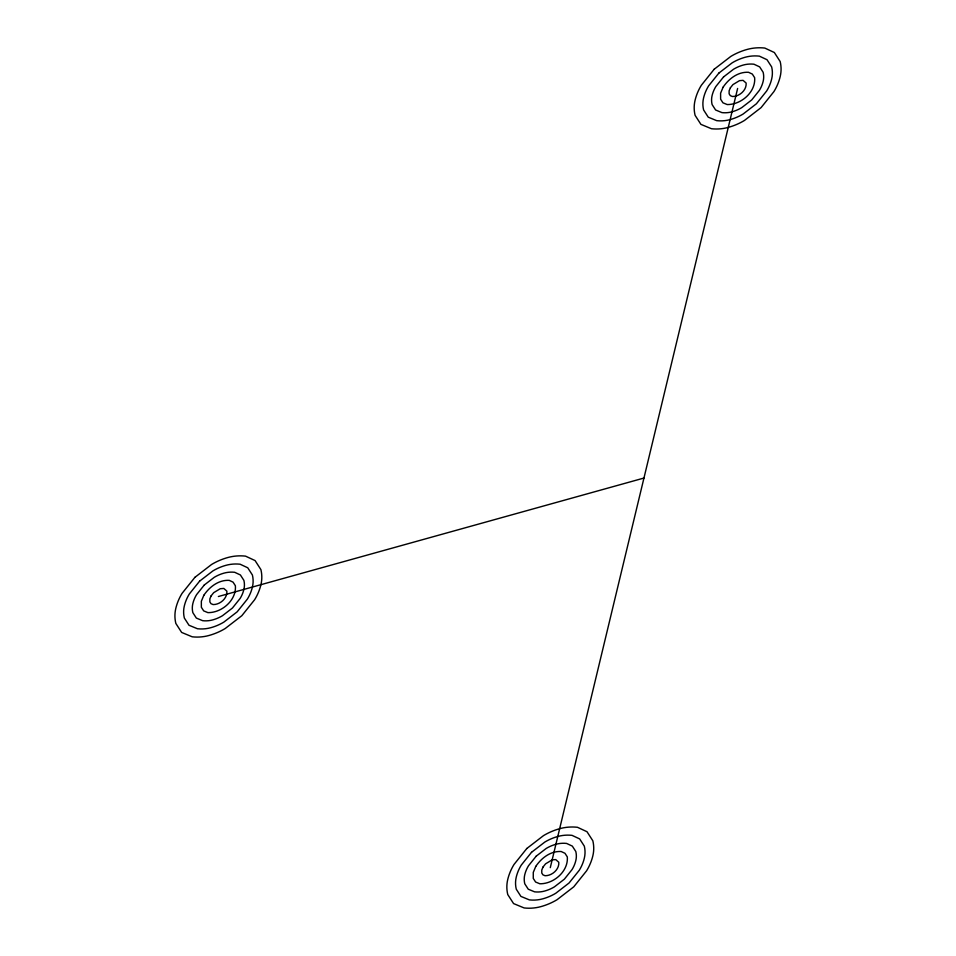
<?xml version="1.0" encoding="UTF-8"?>
<svg xmlns="http://www.w3.org/2000/svg" width="956" height="956" viewBox="0 0 956 956"><rect width="100%" height="100%" fill="white"/><g stroke="black" fill="none" stroke-linecap="round" stroke-linejoin="round"><path stroke-width="1.43" d="M550.286 867.666L737.626 88.442M218.374 596.52L643.962 478.048M203.855 595.241L201.346 601.252L201.358 607.275L203.688 610.884L207.918 612.629C221.78 612.88 236.646 600.189 235.379 585.753L233.061 582.144L229.237 580.364C218.649 579.754 209.519 586.865 203.855 595.241M211.109 595.887L209.854 598.886L209.866 601.898L211.025 603.702L213.14 604.574C220.071 604.694 227.504 598.348 226.871 591.131L223.8 588.442L220.239 588.729L213.678 592.684L211.109 595.887M723.118 87.163L720.609 93.174L720.621 99.197L722.939 102.806L727.181 104.551C741.043 104.802 755.909 92.111 754.643 77.675L752.312 74.066L748.5 72.286C737.913 71.676 728.783 78.786 723.118 87.163M730.372 87.809L729.117 90.808L729.129 93.819L730.288 95.624L732.404 96.496C739.335 96.616 746.767 90.27 746.134 83.053L743.063 80.364L739.502 80.651L732.941 84.606L730.372 87.809M535.778 866.387L533.269 872.398L533.269 878.421L535.599 882.03L539.829 883.774C553.703 884.025 568.557 871.334 567.302 856.899L564.972 853.29L561.16 851.509C550.572 850.9 541.443 858.01 535.778 866.387M543.032 867.02L541.777 870.032L541.777 873.043L542.948 874.848L545.063 875.72C551.994 875.839 559.427 869.494 558.794 862.276L555.723 859.587L552.162 859.862L545.589 863.83L543.032 867.02M194.905 577.34L182.082 593.341A62.618 55.89 2.9 0 0 175.808 608.363A39.985 35.683 2.9 0 0 175.832 623.42L181.652 632.442L192.228 636.816A39.985 35.683 2.9 0 0 209.006 635.477A62.618 55.89 2.9 0 0 225.174 628.546L241.844 615.688L254.655 599.687A62.618 55.89 2.9 0 0 260.928 584.666A39.985 35.683 2.9 0 0 260.904 569.621L255.085 560.586L245.549 556.141A42.446 37.893 2.9 0 0 227.731 557.551A62.618 55.89 2.9 0 0 211.563 564.494L194.905 577.34M199.589 581.176L189.336 593.975A50.094 44.705 2.9 0 0 184.317 605.996A31.978 28.549 2.9 0 0 184.341 618.03L189.001 625.26L197.462 628.749A31.978 28.549 2.9 0 0 210.882 627.686A50.094 44.705 2.9 0 0 223.812 622.141L237.148 611.852L247.401 599.054A50.094 44.705 2.9 0 0 252.42 587.044A31.978 28.549 2.9 0 0 252.396 574.998L247.747 567.78L240.111 564.219A33.962 30.317 2.9 0 0 225.867 565.343A50.094 44.705 2.9 0 0 212.925 570.899L199.589 581.176M204.285 585.012L196.601 594.608A37.571 33.532 2.9 0 0 192.837 603.618A23.984 21.414 2.9 0 0 192.849 612.653L196.339 618.078L202.684 620.695A23.984 21.414 2.9 0 0 212.746 619.894A37.571 33.532 2.9 0 0 222.449 615.736L232.451 608.016L240.147 598.42A37.571 33.532 2.9 0 0 243.9 589.41A23.984 21.414 2.9 0 0 243.888 580.376L240.398 574.962L234.674 572.285A25.465 22.729 2.9 0 0 223.991 573.134A37.571 33.532 2.9 0 0 214.287 577.305L204.285 585.012M714.156 69.262L701.346 85.263A62.618 55.89 2.9 0 0 695.072 100.284A39.985 35.683 2.9 0 0 695.096 115.341L700.915 124.364L711.491 128.737A39.985 35.683 2.9 0 0 728.269 127.399A62.618 55.89 2.9 0 0 744.437 120.468L761.096 107.61L773.918 91.609A62.618 55.89 2.9 0 0 780.192 76.588A39.985 35.683 2.9 0 0 780.168 61.543L774.348 52.508L764.8 48.063A42.446 37.893 2.9 0 0 746.995 49.473A62.618 55.89 2.9 0 0 730.826 56.416L714.156 69.262M718.852 73.098L708.599 85.897A50.094 44.705 2.9 0 0 703.58 97.918A31.978 28.549 2.9 0 0 703.604 109.952L708.253 117.182L716.725 120.671A31.978 28.549 2.9 0 0 730.133 119.608A50.094 44.705 2.9 0 0 743.075 114.063L756.411 103.774L766.664 90.975A50.094 44.705 2.9 0 0 771.683 78.966A31.978 28.549 2.9 0 0 771.659 66.92L766.999 59.702L759.375 56.141A33.962 30.317 2.9 0 0 745.118 57.264A50.094 44.705 2.9 0 0 732.188 62.821L718.852 73.098M723.549 76.934L715.853 86.53A37.571 33.532 2.9 0 0 712.101 95.54A23.984 21.414 2.9 0 0 712.112 104.574L715.602 109.988L721.947 112.617A23.984 21.414 2.9 0 0 732.009 111.816A37.571 33.532 2.9 0 0 741.713 107.658L751.715 99.938L759.399 90.342A37.571 33.532 2.9 0 0 763.163 81.332A23.984 21.414 2.9 0 0 763.151 72.297L759.662 66.884L753.937 64.207A25.465 22.729 2.9 0 0 743.254 65.056A37.571 33.532 2.9 0 0 733.551 69.226L723.549 76.934M526.816 848.486L514.005 864.487A62.618 55.89 2.9 0 0 507.732 879.508A39.985 35.683 2.9 0 0 507.755 894.553L513.575 903.587L524.151 907.949A39.985 35.683 2.9 0 0 540.917 906.623A62.618 55.89 2.9 0 0 557.085 899.692L573.755 886.833L586.578 870.832A62.618 55.89 2.9 0 0 592.851 855.811A39.985 35.683 2.9 0 0 592.828 840.766L587.008 831.732L577.46 827.287A42.446 37.893 2.9 0 0 559.654 828.697A62.618 55.89 2.9 0 0 543.486 835.64L526.816 848.486M531.512 852.322L521.259 865.12A50.094 44.705 2.9 0 0 516.24 877.142A31.978 28.549 2.9 0 0 516.264 889.176L520.912 896.405L529.385 899.895A31.978 28.549 2.9 0 0 542.793 898.831A50.094 44.705 2.9 0 0 555.735 893.286L569.059 882.997L579.324 870.199A50.094 44.705 2.9 0 0 584.331 858.177A31.978 28.549 2.9 0 0 584.319 846.144L579.659 838.914L572.023 835.353A33.962 30.317 2.9 0 0 557.778 836.488A50.094 44.705 2.9 0 0 544.848 842.045L531.512 852.322M536.208 856.158L528.513 865.754A37.571 33.532 2.9 0 0 524.748 874.764A23.984 21.414 2.9 0 0 524.772 883.798L528.262 889.211L534.607 891.84A23.984 21.414 2.9 0 0 544.669 891.04A37.571 33.532 2.9 0 0 554.372 886.881L564.375 879.162L572.058 869.566A37.571 33.532 2.9 0 0 575.823 860.555A23.984 21.414 2.9 0 0 575.811 851.521L572.321 846.108L566.597 843.431A25.465 22.729 2.9 0 0 555.914 844.279A37.571 33.532 2.9 0 0 546.211 848.45L536.208 856.158"/></g></svg>
